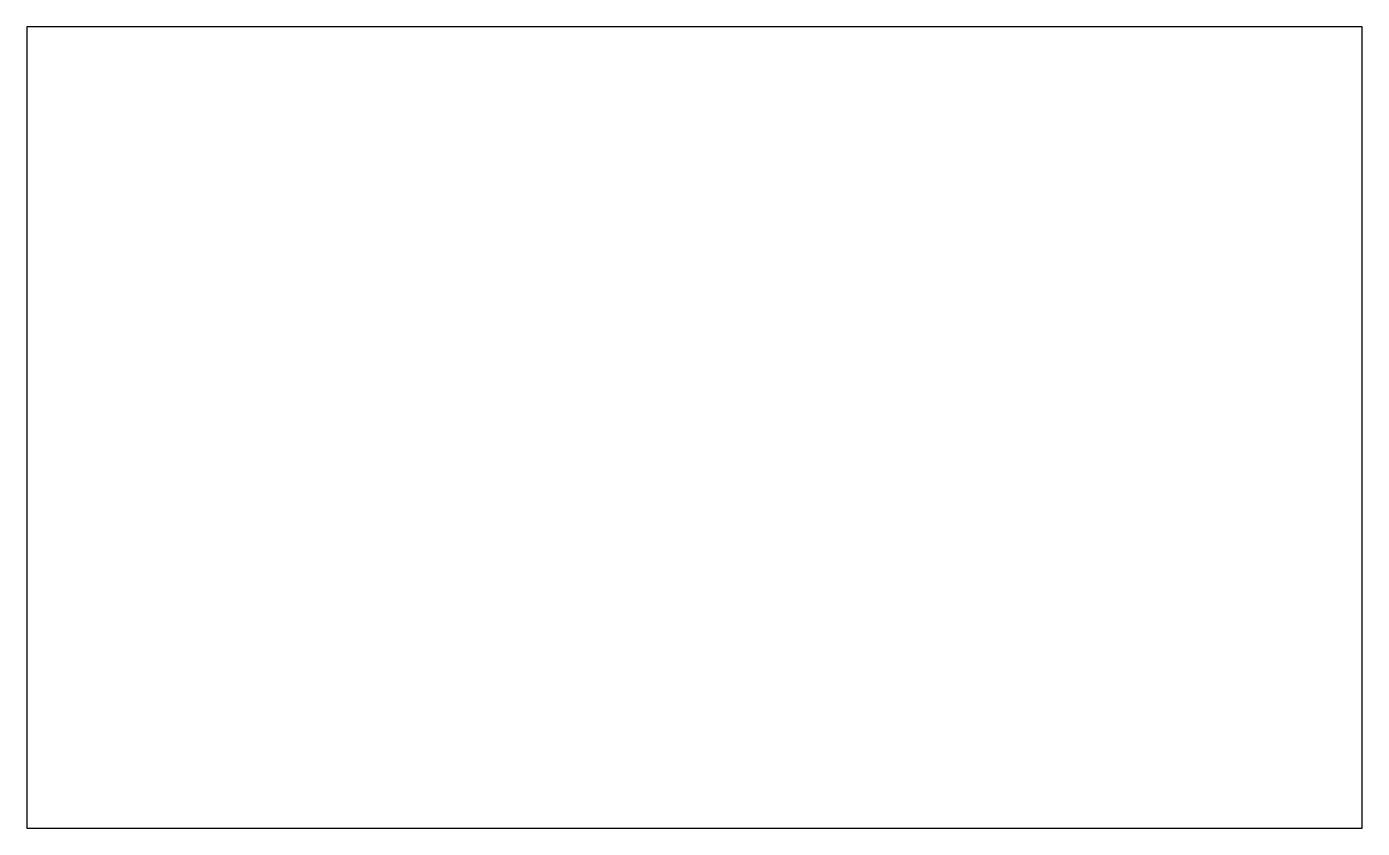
# Model space of a CAD drawing. Extents: x 0 to 50, y 0 to 30.
import ezdxf

# ---------------------------------------------------------------- set-up
doc = ezdxf.new("R2010")
doc.units = ezdxf.units.DM
doc.layers.add('l_red', color=1, linetype='CONTINUOUS')

msp = doc.modelspace()

# ---------------------------------------------------------------- linework, layer by layer
at = {"layer": 'l_red'}
for p, q in [((50, 30), (0, 30)), ((0, 30), (0, 0)), ((50, 0), (50, 30)), ((0, 0), (50, 0))]:
    msp.add_line(p, q, dxfattribs=at)

doc.saveas('drawing.dxf')
